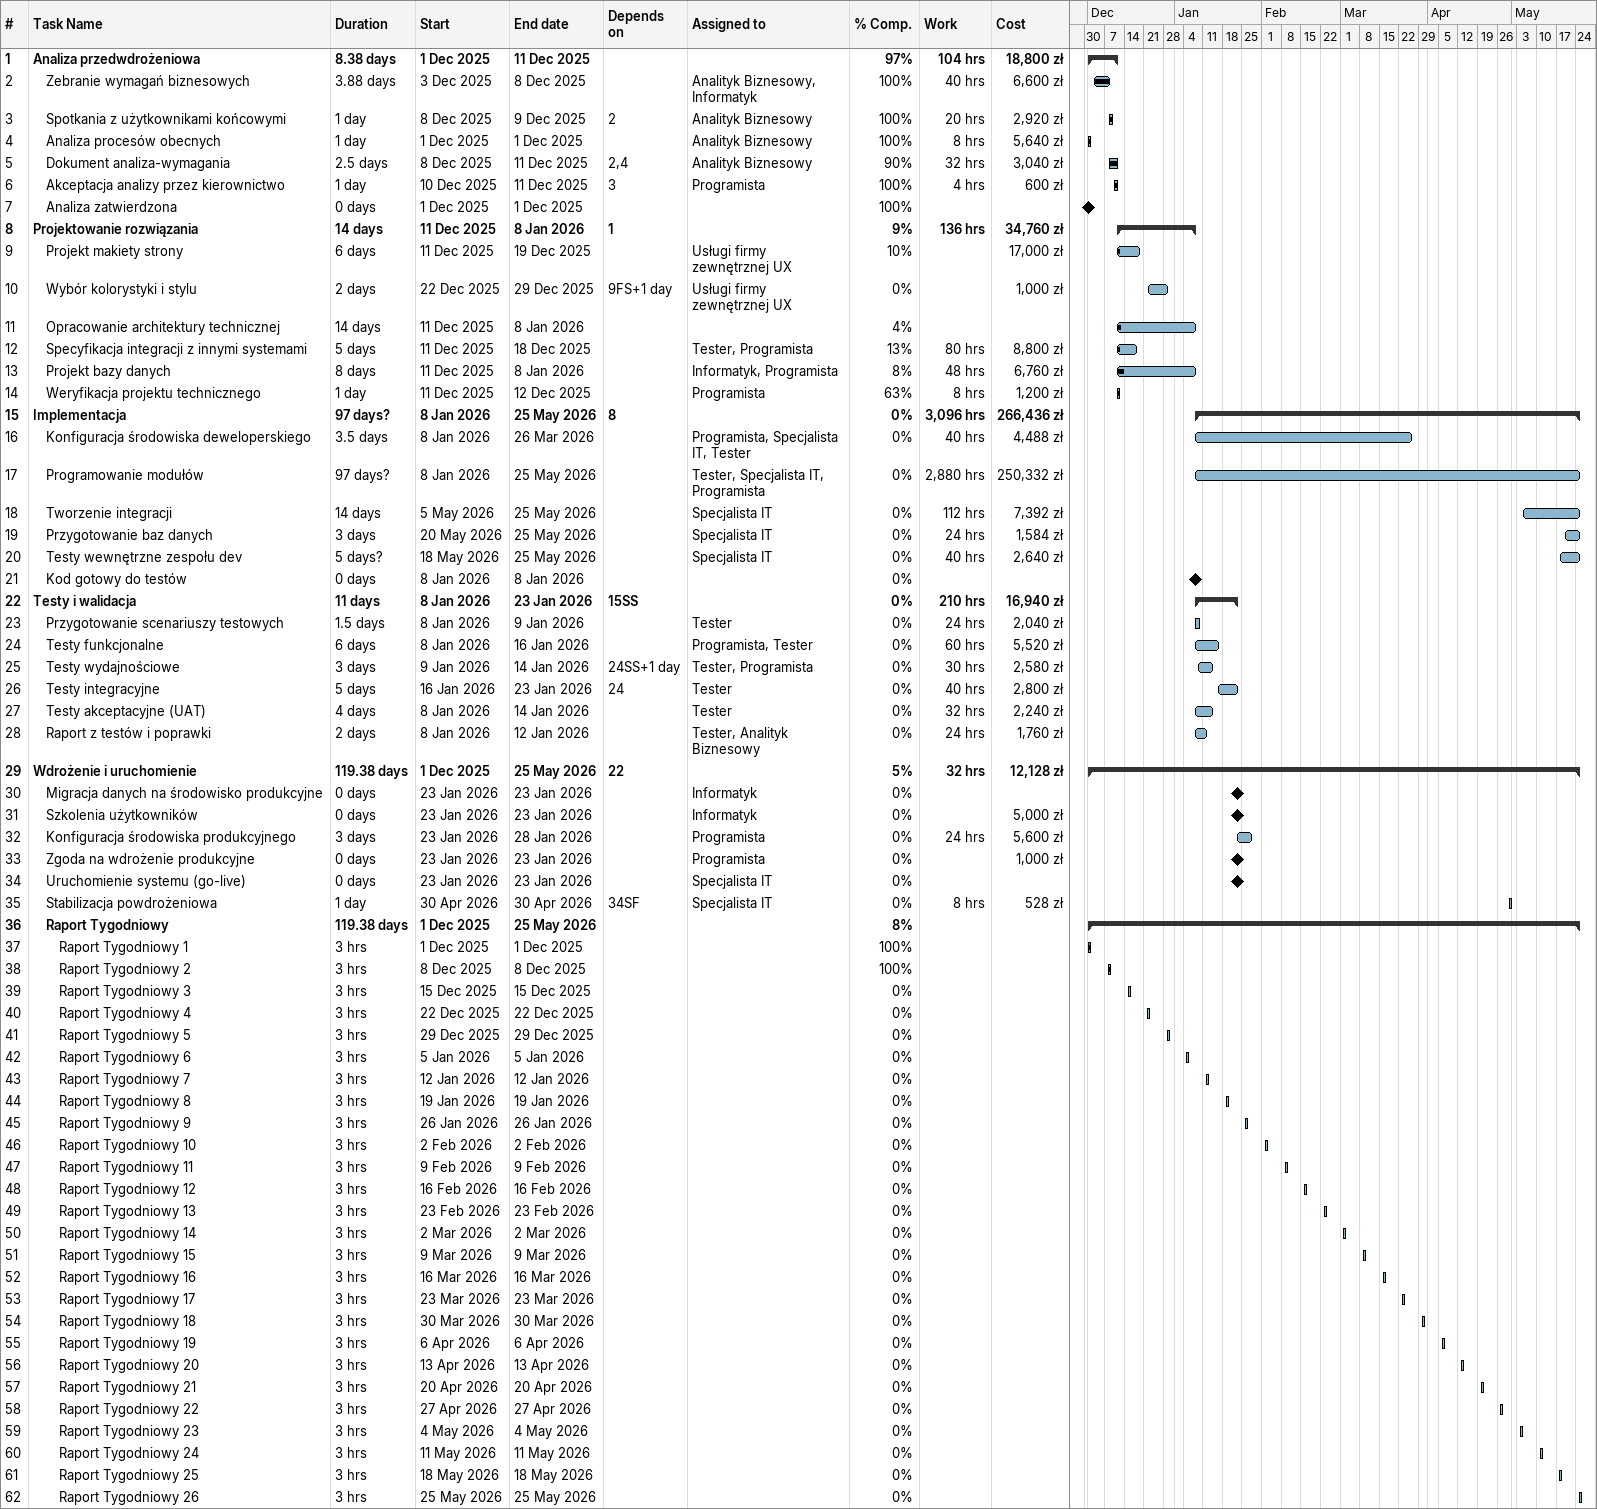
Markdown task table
| ID | Level | Task | Duration | Start | Finish | Predecessors | Resources | % complete | Work (h) | Cost (zł) |
|---|---|---|---|---|---|---|---|---|---|---|
| 1 | 1 | **Analiza przedwdrożeniowa** | 8.38d | 2025-12-01 | 2025-12-11 |  |  | 97 | 104 | 18800 |
| 2 | 2 | Zebranie wymagań biznesowych | 3.88d | 2025-12-03 | 2025-12-08 |  | Analityk Biznesowy, Informatyk | 100 | 40 | 6600 |
| 3 | 2 | Spotkania z użytkownikami końcowymi | 1d | 2025-12-08 | 2025-12-09 | 2 | Analityk Biznesowy | 100 | 20 | 2920 |
| 4 | 2 | Analiza procesów obecnych | 1d | 2025-12-01 | 2025-12-01 |  | Analityk Biznesowy | 100 | 8 | 5640 |
| 5 | 2 | Dokument analiza-wymagania | 2.5d | 2025-12-08 | 2025-12-11 | 2, 4 | Analityk Biznesowy | 90 | 32 | 3040 |
| 6 | 2 | Akceptacja analizy przez kierownictwo | 1d | 2025-12-10 | 2025-12-11 | 3 | Programista | 100 | 4 | 600 |
| 7 | 2 | Analiza zatwierdzona | 0d | 2025-12-01 | 2025-12-01 |  |  | 100 |  |  |
| 8 | 1 | **Projektowanie rozwiązania** | 14d | 2025-12-11 | 2026-01-08 | 1 |  | 9 | 136 | 34760 |
| 9 | 2 | Projekt makiety strony | 6d | 2025-12-11 | 2025-12-19 |  | Usługi firmy zewnętrznej UX | 10 |  | 17000 |
| 10 | 2 | Wybór kolorystyki i stylu | 2d | 2025-12-22 | 2025-12-29 | 9FS+1d | Usługi firmy zewnętrznej UX | 0 |  | 1000 |
| 11 | 2 | Opracowanie architektury technicznej | 14d | 2025-12-11 | 2026-01-08 |  |  | 4 |  |  |
| 12 | 2 | Specyfikacja integracji z innymi systemami | 5d | 2025-12-11 | 2025-12-18 |  | Tester, Programista | 13 | 80 | 8800 |
| 13 | 2 | Projekt bazy danych | 8d | 2025-12-11 | 2026-01-08 |  | Informatyk, Programista | 8 | 48 | 6760 |
| 14 | 2 | Weryfikacja projektu technicznego | 1d | 2025-12-11 | 2025-12-12 |  | Programista | 63 | 8 | 1200 |
| 15 | 1 | **Implementacja** | 97d? | 2026-01-08 | 2026-05-25 | 8 |  | 0 | 3096 | 266436 |
| 16 | 2 | Konfiguracja środowiska deweloperskiego | 3.5d | 2026-01-08 | 2026-03-26 |  | Programista, Specjalista IT, Tester | 0 | 40 | 4488 |
| 17 | 2 | Programowanie modułów | 97d? | 2026-01-08 | 2026-05-25 |  | Tester, Specjalista IT, Programista | 0 | 2880 | 250332 |
| 18 | 2 | Tworzenie integracji | 14d | 2026-05-05 | 2026-05-25 |  | Specjalista IT | 0 | 112 | 7392 |
| 19 | 2 | Przygotowanie baz danych | 3d | 2026-05-20 | 2026-05-25 |  | Specjalista IT | 0 | 24 | 1584 |
| 20 | 2 | Testy wewnętrzne zespołu dev | 5d? | 2026-05-18 | 2026-05-25 |  | Specjalista IT | 0 | 40 | 2640 |
| 21 | 2 | Kod gotowy do testów | 0d | 2026-01-08 | 2026-01-08 |  |  | 0 |  |  |
| 22 | 1 | **Testy i walidacja** | 11d | 2026-01-08 | 2026-01-23 | 15SS |  | 0 | 210 | 16940 |
| 23 | 2 | Przygotowanie scenariuszy testowych | 1.5d | 2026-01-08 | 2026-01-09 |  | Tester | 0 | 24 | 2040 |
| 24 | 2 | Testy funkcjonalne | 6d | 2026-01-08 | 2026-01-16 |  | Programista, Tester | 0 | 60 | 5520 |
| 25 | 2 | Testy wydajnościowe | 3d | 2026-01-09 | 2026-01-14 | 24SS+1d | Tester, Programista | 0 | 30 | 2580 |
| 26 | 2 | Testy integracyjne | 5d | 2026-01-16 | 2026-01-23 | 24 | Tester | 0 | 40 | 2800 |
| 27 | 2 | Testy akceptacyjne (UAT) | 4d | 2026-01-08 | 2026-01-14 |  | Tester | 0 | 32 | 2240 |
| 28 | 2 | Raport z testów i poprawki | 2d | 2026-01-08 | 2026-01-12 |  | Tester, Analityk Biznesowy | 0 | 24 | 1760 |
| 29 | 1 | **Wdrożenie i uruchomienie** | 119.38d | 2025-12-01 | 2026-05-25 | 22 |  | 5 | 32 | 12128 |
| 30 | 2 | Migracja danych na środowisko produkcyjne | 0d | 2026-01-23 | 2026-01-23 |  | Informatyk | 0 |  |  |
| 31 | 2 | Szkolenia użytkowników | 0d | 2026-01-23 | 2026-01-23 |  | Informatyk | 0 |  | 5000 |
| 32 | 2 | Konfiguracja środowiska produkcyjnego | 3d | 2026-01-23 | 2026-01-28 |  | Programista | 0 | 24 | 5600 |
| 33 | 2 | Zgoda na wdrożenie produkcyjne | 0d | 2026-01-23 | 2026-01-23 |  | Programista | 0 |  | 1000 |
| 34 | 2 | Uruchomienie systemu (go-live) | 0d | 2026-01-23 | 2026-01-23 |  | Specjalista IT | 0 |  |  |
| 35 | 2 | Stabilizacja powdrożeniowa | 1d | 2026-04-30 | 2026-04-30 | 34SF | Specjalista IT | 0 | 8 | 528 |
| 36 | 2 | **Raport Tygodniowy** | 119.38d | 2025-12-01 | 2026-05-25 |  |  | 8 |  |  |
| 37 | 3 | Raport Tygodniowy 1 | 3h | 2025-12-01 | 2025-12-01 |  |  | 100 |  |  |
| 38 | 3 | Raport Tygodniowy 2 | 3h | 2025-12-08 | 2025-12-08 |  |  | 100 |  |  |
| 39 | 3 | Raport Tygodniowy 3 | 3h | 2025-12-15 | 2025-12-15 |  |  | 0 |  |  |
| 40 | 3 | Raport Tygodniowy 4 | 3h | 2025-12-22 | 2025-12-22 |  |  | 0 |  |  |
| 41 | 3 | Raport Tygodniowy 5 | 3h | 2025-12-29 | 2025-12-29 |  |  | 0 |  |  |
| 42 | 3 | Raport Tygodniowy 6 | 3h | 2026-01-05 | 2026-01-05 |  |  | 0 |  |  |
| 43 | 3 | Raport Tygodniowy 7 | 3h | 2026-01-12 | 2026-01-12 |  |  | 0 |  |  |
| 44 | 3 | Raport Tygodniowy 8 | 3h | 2026-01-19 | 2026-01-19 |  |  | 0 |  |  |
| 45 | 3 | Raport Tygodniowy 9 | 3h | 2026-01-26 | 2026-01-26 |  |  | 0 |  |  |
| 46 | 3 | Raport Tygodniowy 10 | 3h | 2026-02-02 | 2026-02-02 |  |  | 0 |  |  |
| 47 | 3 | Raport Tygodniowy 11 | 3h | 2026-02-09 | 2026-02-09 |  |  | 0 |  |  |
| 48 | 3 | Raport Tygodniowy 12 | 3h | 2026-02-16 | 2026-02-16 |  |  | 0 |  |  |
| 49 | 3 | Raport Tygodniowy 13 | 3h | 2026-02-23 | 2026-02-23 |  |  | 0 |  |  |
| 50 | 3 | Raport Tygodniowy 14 | 3h | 2026-03-02 | 2026-03-02 |  |  | 0 |  |  |
| 51 | 3 | Raport Tygodniowy 15 | 3h | 2026-03-09 | 2026-03-09 |  |  | 0 |  |  |
| 52 | 3 | Raport Tygodniowy 16 | 3h | 2026-03-16 | 2026-03-16 |  |  | 0 |  |  |
| 53 | 3 | Raport Tygodniowy 17 | 3h | 2026-03-23 | 2026-03-23 |  |  | 0 |  |  |
| 54 | 3 | Raport Tygodniowy 18 | 3h | 2026-03-30 | 2026-03-30 |  |  | 0 |  |  |
| 55 | 3 | Raport Tygodniowy 19 | 3h | 2026-04-06 | 2026-04-06 |  |  | 0 |  |  |
| 56 | 3 | Raport Tygodniowy 20 | 3h | 2026-04-13 | 2026-04-13 |  |  | 0 |  |  |
| 57 | 3 | Raport Tygodniowy 21 | 3h | 2026-04-20 | 2026-04-20 |  |  | 0 |  |  |
| 58 | 3 | Raport Tygodniowy 22 | 3h | 2026-04-27 | 2026-04-27 |  |  | 0 |  |  |
| 59 | 3 | Raport Tygodniowy 23 | 3h | 2026-05-04 | 2026-05-04 |  |  | 0 |  |  |
| 60 | 3 | Raport Tygodniowy 24 | 3h | 2026-05-11 | 2026-05-11 |  |  | 0 |  |  |
| 61 | 3 | Raport Tygodniowy 25 | 3h | 2026-05-18 | 2026-05-18 |  |  | 0 |  |  |
| 62 | 3 | Raport Tygodniowy 26 | 3h | 2026-05-25 | 2026-05-25 |  |  | 0 |  |  |
